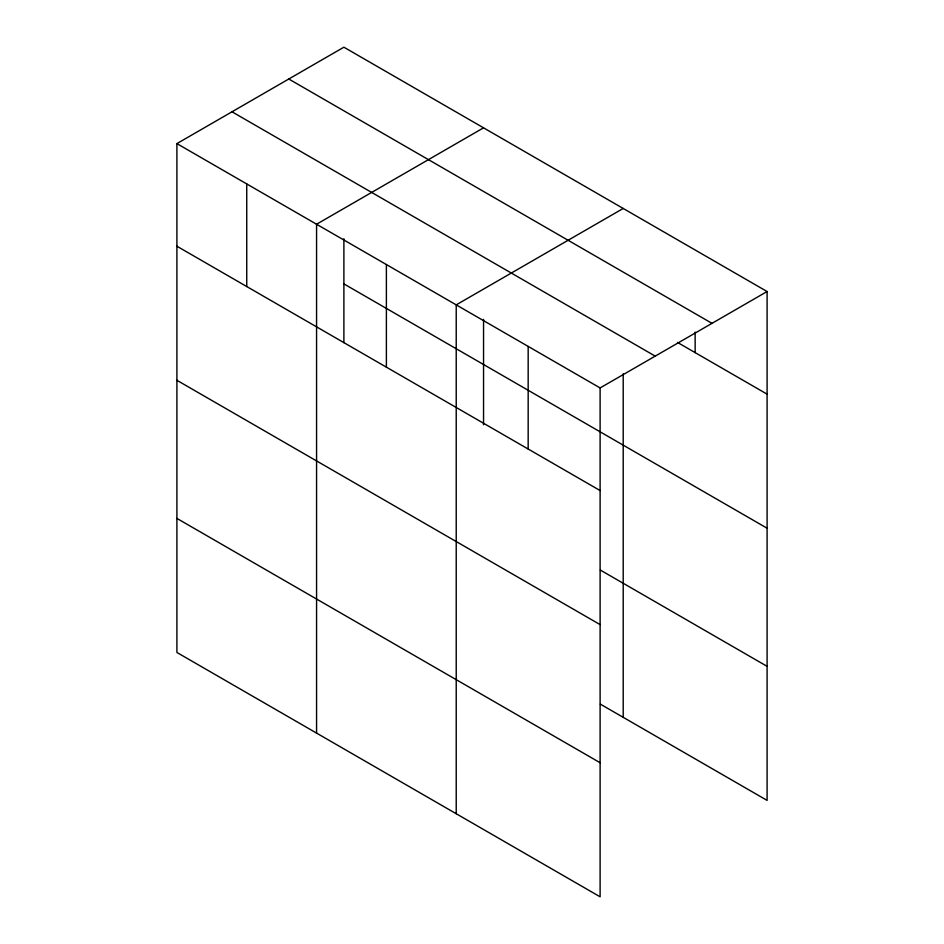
<?xml version="1.0" encoding="UTF-8"?>
<svg xmlns="http://www.w3.org/2000/svg" width="944" height="944" viewBox="0 0 944 944"><rect width="100%" height="100%" fill="white"/><g stroke="black" fill="none" stroke-linecap="round" stroke-linejoin="round"><path stroke-width="1.42" d="M176.906 143.606L600.113 387.937L600.113 896.8L176.906 652.469L176.906 143.606L343.887 47.2L767.094 291.531L767.094 800.394L600.349 704.13M483.552 127.829L316.57 224.235L316.57 733.099M623.205 208.459L456.223 304.865L456.223 813.728M600.113 387.937L767.094 291.531M288.793 79.013L711.988 323.344M677.473 342.412L767.094 394.155M232.012 111.793L655.207 356.124M343.887 283.884L767.094 528.215M176.906 246.219L600.113 490.561M600.349 570.07L767.094 666.334M176.906 380.29L600.113 624.621M176.906 518.409L600.113 762.74M695.15 332.087L695.15 352.619M623.205 373.741L623.205 717.322M528.168 346.401L528.168 449.025M483.552 319.332L483.552 424.753M386.391 264.544L386.391 367.169M343.887 238.702L343.887 342.66M246.738 183.915L246.738 286.539"/></g></svg>
